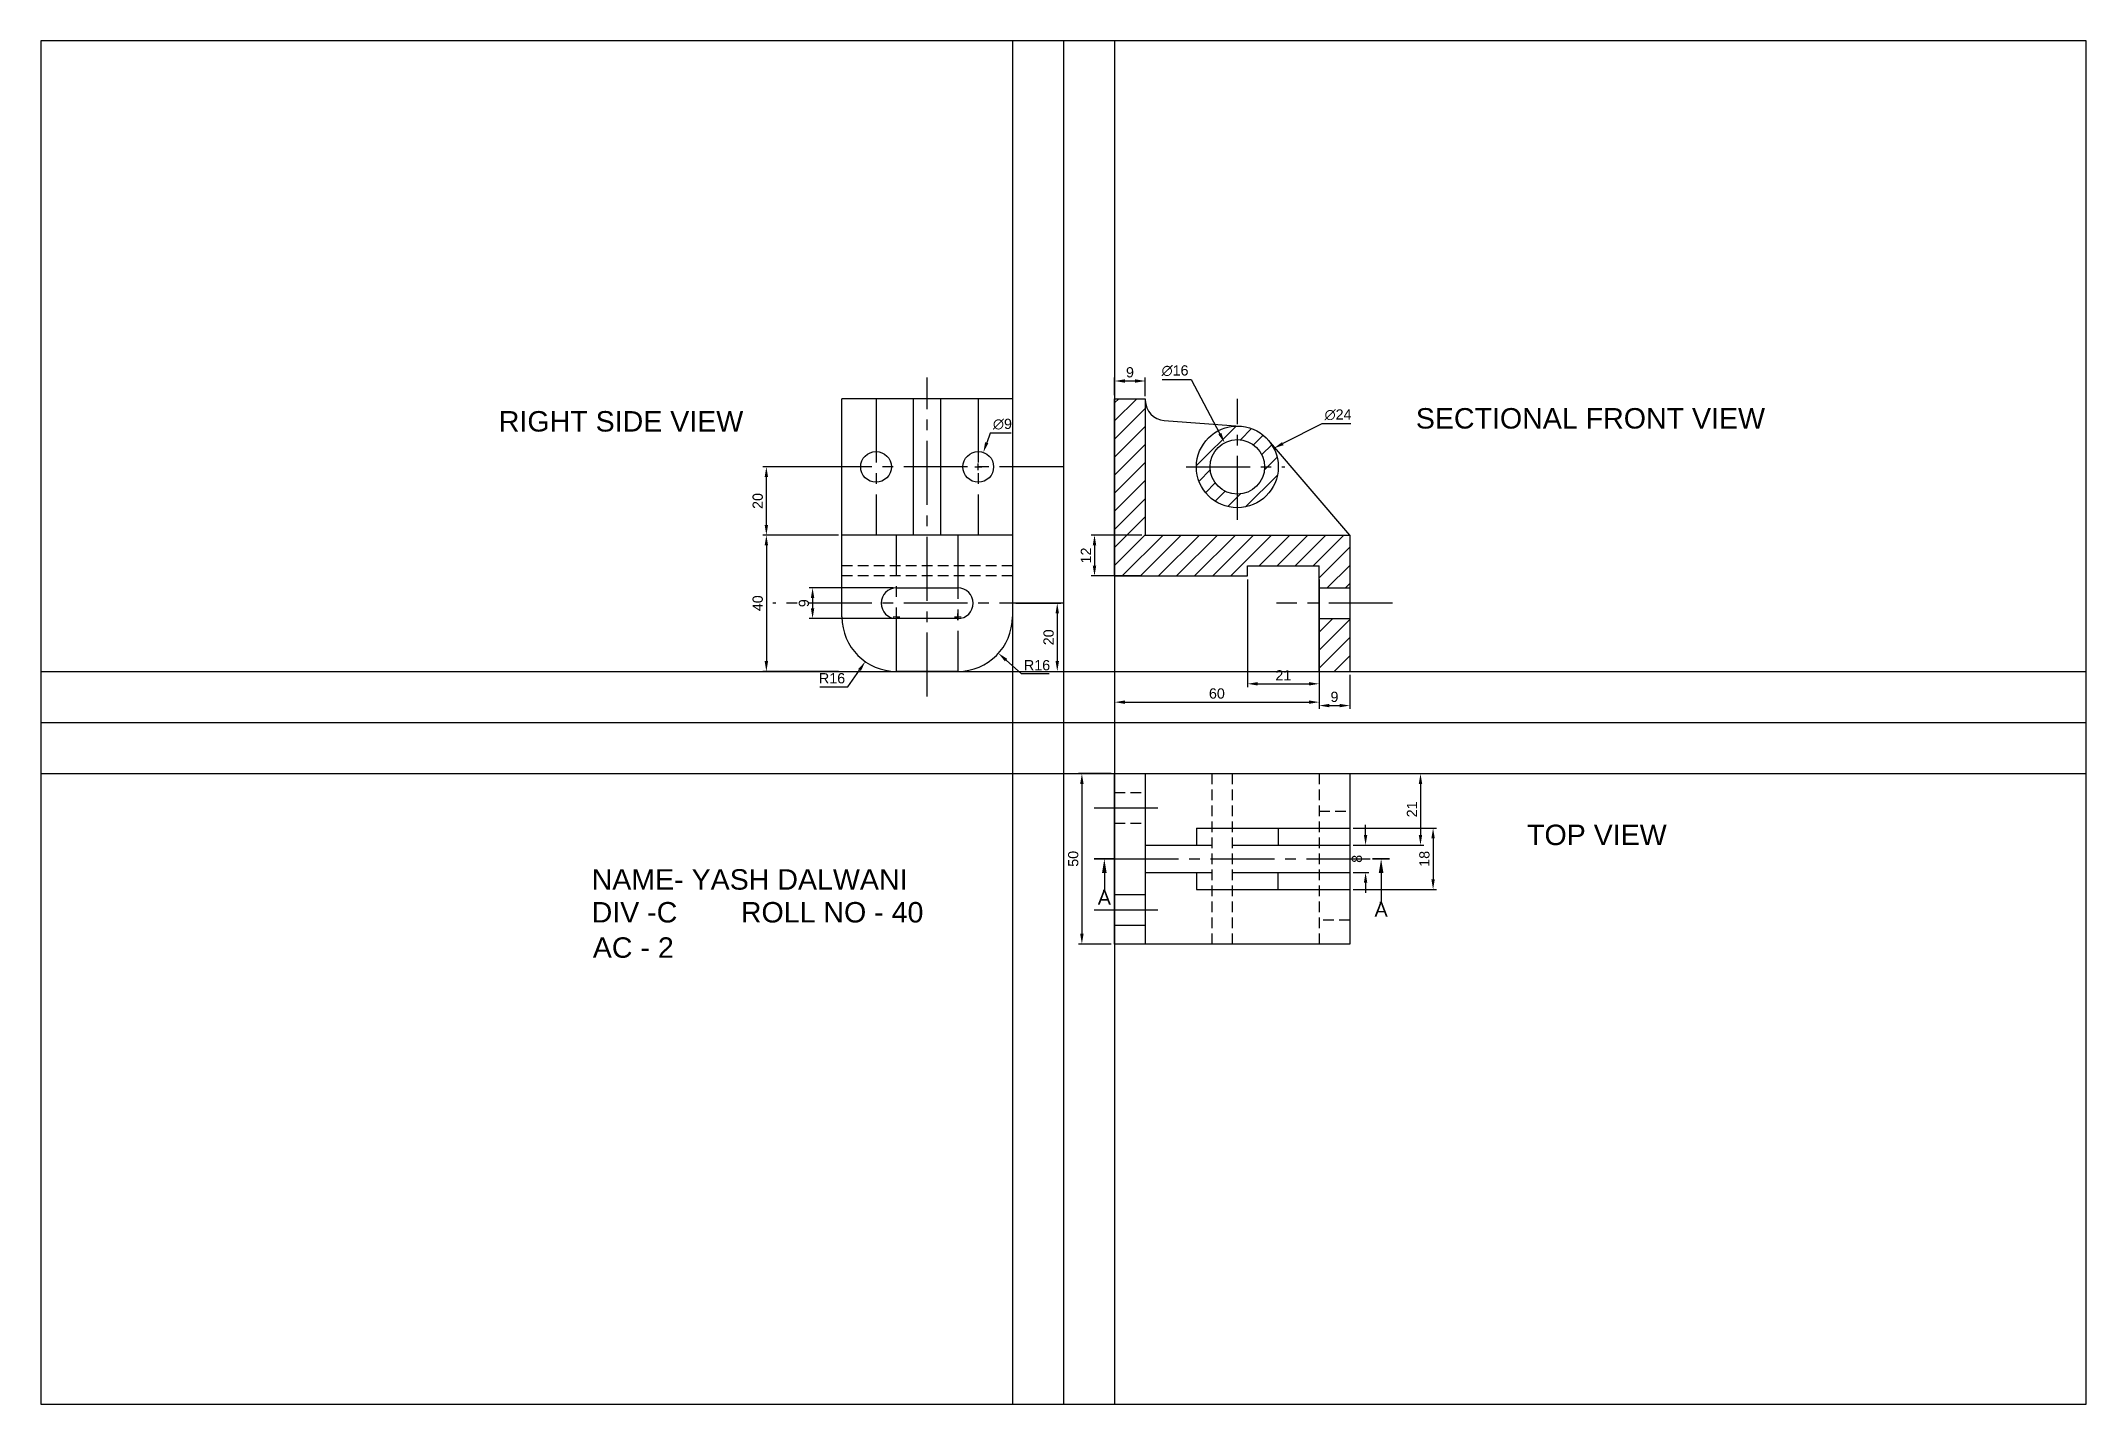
# Model space of a CAD drawing. Header units: millimetres. Extents: x 0 to 600, y 0 to 400.
import ezdxf
from ezdxf import colors
from ezdxf.entities.mleader import LeaderData, LeaderLine
from ezdxf.math import Vec2, Vec3

# ---------------------------------------------------------------- set-up
doc = ezdxf.new("R2010")
doc.units = ezdxf.units.MM
doc.header["$LTSCALE"] = 5
doc.header["$MEASUREMENT"] = 0
doc.linetypes.add('CENTER2', pattern=[1.125, 0.75, -0.125, 0.125, -0.125])
doc.linetypes.add('HIDDEN2', pattern=[0.1875, 0.125, -0.0625])
for name, color, linetype in [('Centre Line', 150, 'CENTER2'), ('Construction', 253, 'Continuous'), ('Dimension', 3, 'Continuous'), ('Hidden', 254, 'HIDDEN2')]:
    doc.layers.add(name, color=color, linetype=linetype)
doc.styles.get("Standard").update_dxf_attribs({"font": 'arial.ttf'})
doc.dimstyles.get("Standard").update_dxf_attribs({"dimtxt": 3, "dimasz": 3, "dimexe": 1, "dimexo": 1, "dimgap": 1, "dimtad": 1, "dimtoh": 1, "dimdec": 0, "dimzin": 0, "dimdsep": 46, "dimtxsty": 'Standard', "dimcen": 1, "dimadec": 0, "dimazin": 0, "dimtfac": 1, "dimtdec": 0, "dimtofl": 0, "dimtmove": 0, "dimatfit": 3, "dimfxl": 1, "dimtolj": 1, "dimtzin": 0, "dimarcsym": 0})

# ---------------------------------------------------------------- blocks, each defined once
blk = doc.blocks.new('*D2')
at = {"layer": 'Defpoints', "color": 0, "ltscale": 5, "transparency": 16777216}
for p in [(276.48, 279.25), (273.52, 270.75)]:
    blk.add_point(p, dxfattribs=at)
at = {"layer": 'Dimension', "color": 0, "lineweight": -2, "ltscale": 5, "transparency": 16777216}
for p, q in [((278.46, 284.91), (277.47, 282.08)), ((284.69, 284.91), (278.46, 284.91)), ((274, 275), (276, 275)), ((275, 274), (275, 276))]:
    blk.add_line(p, q, dxfattribs=at)
at = {"layer": 'Dimension', "color": 0, "ltscale": 5, "transparency": 16777216}
blk.add_solid([(277, 282.25), (277.94, 281.92), (276.48, 279.25)], dxfattribs=at)
at = {"layer": 'Dimension', "color": 0, "ltscale": 5, "transparency": 16777216, "insert": (282.08, 287.53), "char_height": 3, "attachment_point": 5}
blk.add_mtext('\\A1;∅9', dxfattribs=at)
blk = doc.blocks.new('*D3')
at = {"layer": 'Defpoints', "color": 0, "ltscale": 5, "transparency": 16777216}
for p in [(361.68, 280.46), (340.32, 269.54)]:
    blk.add_point(p, dxfattribs=at)
at = {"layer": 'Dimension', "color": 0, "lineweight": -2, "ltscale": 5, "transparency": 16777216}
for p, q in [((375.76, 287.66), (364.35, 281.83)), ((384.31, 287.66), (375.76, 287.66)), ((351, 274), (351, 276)), ((350, 275), (352, 275))]:
    blk.add_line(p, q, dxfattribs=at)
at = {"layer": 'Dimension', "color": 0, "ltscale": 5, "transparency": 16777216}
blk.add_solid([(364.13, 282.27), (364.58, 281.38), (361.68, 280.46)], dxfattribs=at)
at = {"layer": 'Dimension', "color": 0, "ltscale": 5, "transparency": 16777216, "insert": (380.54, 290.28), "char_height": 3, "attachment_point": 5}
blk.add_mtext('\\A1;∅24', dxfattribs=at)
blk = doc.blocks.new('*D4')
at = {"layer": 'Defpoints', "color": 0, "ltscale": 5, "transparency": 16777216}
for p in [(347.27, 282.08), (354.73, 267.92)]:
    blk.add_point(p, dxfattribs=at)
at = {"layer": 'Dimension', "color": 0, "lineweight": -2, "ltscale": 5, "transparency": 16777216}
for p, q in [((328.94, 300.6), (337.5, 300.6)), ((337.5, 300.6), (345.87, 284.73)), ((351, 274), (351, 276)), ((350, 275), (352, 275))]:
    blk.add_line(p, q, dxfattribs=at)
at = {"layer": 'Dimension', "color": 0, "ltscale": 5, "transparency": 16777216}
blk.add_solid([(346.31, 284.96), (345.43, 284.5), (347.27, 282.08)], dxfattribs=at)
at = {"layer": 'Dimension', "color": 0, "ltscale": 5, "transparency": 16777216, "insert": (332.72, 303.22), "char_height": 3, "attachment_point": 5}
blk.add_mtext('\\A1;∅16', dxfattribs=at)
blk = doc.blocks.new('*D5')
at = {"layer": 'Defpoints', "color": 0, "ltscale": 5, "transparency": 16777216}
for p in [(375, 215), (384, 215), (384, 204.97)]:
    blk.add_point(p, dxfattribs=at)
at = {"layer": 'Dimension', "color": 0, "lineweight": -2, "ltscale": 5, "transparency": 16777216}
for p, q in [((375, 214), (375, 203.97)), ((384, 214), (384, 203.97)), ((378, 204.97), (381, 204.97))]:
    blk.add_line(p, q, dxfattribs=at)
at = {"layer": 'Dimension', "color": 0, "ltscale": 5, "transparency": 16777216}
for points in [[(378, 205.47), (378, 204.47), (375, 204.97)], [(381, 205.47), (381, 204.47), (384, 204.97)]]:
    blk.add_solid(points, dxfattribs=at)
at = {"layer": 'Dimension', "color": 0, "ltscale": 5, "transparency": 16777216, "insert": (379.5, 207.5), "char_height": 3, "attachment_point": 5}
blk.add_mtext('\\A1;9', dxfattribs=at)
blk = doc.blocks.new('*D7')
at = {"layer": 'Defpoints', "color": 0, "ltscale": 5, "transparency": 16777216}
for p in [(315, 243), (375, 239.5), (375, 205.97)]:
    blk.add_point(p, dxfattribs=at)
at = {"layer": 'Dimension', "color": 0, "lineweight": -2, "ltscale": 5, "transparency": 16777216}
for p, q in [((315, 242), (315, 204.97)), ((375, 238.5), (375, 204.97)), ((318, 205.97), (372, 205.97))]:
    blk.add_line(p, q, dxfattribs=at)
at = {"layer": 'Dimension', "color": 0, "ltscale": 5, "transparency": 16777216}
for points in [[(318, 206.47), (318, 205.47), (315, 205.97)], [(372, 206.47), (372, 205.47), (375, 205.97)]]:
    blk.add_solid(points, dxfattribs=at)
at = {"layer": 'Dimension', "color": 0, "ltscale": 5, "transparency": 16777216, "insert": (345, 208.5), "char_height": 3, "attachment_point": 5}
blk.add_mtext('\\A1;60', dxfattribs=at)
blk = doc.blocks.new('*D8')
at = {"layer": 'Defpoints', "color": 0, "ltscale": 5, "transparency": 16777216}
for p in [(354, 243), (375, 243), (375, 211.35)]:
    blk.add_point(p, dxfattribs=at)
at = {"layer": 'Dimension', "color": 0, "lineweight": -2, "ltscale": 5, "transparency": 16777216}
for p, q in [((354, 242), (354, 210.35)), ((375, 242), (375, 210.35)), ((357, 211.35), (372, 211.35))]:
    blk.add_line(p, q, dxfattribs=at)
at = {"layer": 'Dimension', "color": 0, "ltscale": 5, "transparency": 16777216}
for points in [[(357, 211.85), (357, 210.85), (354, 211.35)], [(372, 211.85), (372, 210.85), (375, 211.35)]]:
    blk.add_solid(points, dxfattribs=at)
at = {"layer": 'Dimension', "color": 0, "ltscale": 5, "transparency": 16777216, "insert": (364.5, 213.85), "char_height": 3, "attachment_point": 5}
blk.add_mtext('\\A1;21', dxfattribs=at)
blk = doc.blocks.new('*D9')
at = {"layer": 'Defpoints', "color": 0, "ltscale": 5, "transparency": 16777216}
for p in [(269, 231), (280.91, 220.32)]:
    blk.add_point(p, dxfattribs=at)
at = {"layer": 'Dimension', "color": 0, "lineweight": -2, "ltscale": 5, "transparency": 16777216}
for p, q in [((268, 231), (270, 231)), ((269, 230), (269, 232)), ((287.66, 214.27), (283.15, 218.32)), ((295.83, 214.27), (287.66, 214.27))]:
    blk.add_line(p, q, dxfattribs=at)
at = {"layer": 'Dimension', "color": 0, "ltscale": 5, "transparency": 16777216}
blk.add_solid([(283.48, 218.69), (282.81, 217.94), (280.91, 220.32)], dxfattribs=at)
at = {"layer": 'Dimension', "color": 0, "ltscale": 5, "transparency": 16777216, "insert": (292.24, 216.8), "char_height": 3, "attachment_point": 5}
blk.add_mtext('\\A1;R16', dxfattribs=at)
blk = doc.blocks.new('*D10')
at = {"layer": 'Defpoints', "color": 0, "ltscale": 5, "transparency": 16777216}
for p in [(251, 231), (241.86, 217.87)]:
    blk.add_point(p, dxfattribs=at)
at = {"layer": 'Dimension', "color": 0, "lineweight": -2, "ltscale": 5, "transparency": 16777216}
for p, q in [((250, 231), (252, 231)), ((251, 230), (251, 232)), ((228.52, 210.43), (236.69, 210.43)), ((236.69, 210.43), (240.15, 215.4))]:
    blk.add_line(p, q, dxfattribs=at)
at = {"layer": 'Dimension', "color": 0, "ltscale": 5, "transparency": 16777216}
blk.add_solid([(239.74, 215.69), (240.56, 215.12), (241.86, 217.87)], dxfattribs=at)
at = {"layer": 'Dimension', "color": 0, "ltscale": 5, "transparency": 16777216, "insert": (232.1, 212.96), "char_height": 3, "attachment_point": 5}
blk.add_mtext('\\A1;R16', dxfattribs=at)
blk = doc.blocks.new('*D11')
at = {"layer": 'Defpoints', "color": 0, "ltscale": 5, "transparency": 16777216}
for p in [(285, 235), (285, 215), (298.17, 215)]:
    blk.add_point(p, dxfattribs=at)
at = {"layer": 'Dimension', "color": 0, "lineweight": -2, "ltscale": 5, "transparency": 16777216}
for p, q in [((286, 235), (299.17, 235)), ((298.17, 232), (298.17, 218)), ((286, 215), (299.17, 215))]:
    blk.add_line(p, q, dxfattribs=at)
at = {"layer": 'Dimension', "color": 0, "ltscale": 5, "transparency": 16777216}
for points in [[(297.67, 232), (298.67, 232), (298.17, 235)], [(297.67, 218), (298.67, 218), (298.17, 215)]]:
    blk.add_solid(points, dxfattribs=at)
at = {"layer": 'Dimension', "color": 0, "ltscale": 5, "transparency": 16777216, "insert": (295.64, 225), "char_height": 3, "attachment_point": 5, "rotation": 90}
blk.add_mtext('\\A1;20', dxfattribs=at)
blk = doc.blocks.new('*D12')
at = {"layer": 'Defpoints', "color": 0, "ltscale": 5, "transparency": 16777216}
for p in [(251, 239.5), (226.39, 230.5), (251, 230.5)]:
    blk.add_point(p, dxfattribs=at)
at = {"layer": 'Dimension', "color": 0, "lineweight": -2, "ltscale": 5, "transparency": 16777216}
for p, q in [((250, 239.5), (225.39, 239.5)), ((226.39, 236.5), (226.39, 233.5)), ((250, 230.5), (225.39, 230.5))]:
    blk.add_line(p, q, dxfattribs=at)
at = {"layer": 'Dimension', "color": 0, "ltscale": 5, "transparency": 16777216}
for points in [[(225.89, 236.5), (226.89, 236.5), (226.39, 239.5)], [(225.89, 233.5), (226.89, 233.5), (226.39, 230.5)]]:
    blk.add_solid(points, dxfattribs=at)
at = {"layer": 'Dimension', "color": 0, "ltscale": 5, "transparency": 16777216, "insert": (223.86, 235), "char_height": 3, "attachment_point": 5, "rotation": 90}
blk.add_mtext('\\A1;9', dxfattribs=at)
blk = doc.blocks.new('*D13')
at = {"layer": 'Defpoints', "color": 0, "ltscale": 5, "transparency": 16777216}
for p in [(235, 255), (212.83, 215), (235, 215)]:
    blk.add_point(p, dxfattribs=at)
at = {"layer": 'Dimension', "color": 0, "lineweight": -2, "ltscale": 5, "transparency": 16777216}
for p, q in [((234, 255), (211.83, 255)), ((212.83, 252), (212.83, 218)), ((234, 215), (211.83, 215))]:
    blk.add_line(p, q, dxfattribs=at)
at = {"layer": 'Dimension', "color": 0, "ltscale": 5, "transparency": 16777216}
for points in [[(212.33, 252), (213.33, 252), (212.83, 255)], [(212.33, 218), (213.33, 218), (212.83, 215)]]:
    blk.add_solid(points, dxfattribs=at)
at = {"layer": 'Dimension', "color": 0, "ltscale": 5, "transparency": 16777216, "insert": (210.3, 235), "char_height": 3, "attachment_point": 5, "rotation": 90}
blk.add_mtext('\\A1;40', dxfattribs=at)
blk = doc.blocks.new('*D14')
at = {"layer": 'Defpoints', "color": 0, "ltscale": 5, "transparency": 16777216}
for p in [(212.83, 275), (235, 275), (235, 255)]:
    blk.add_point(p, dxfattribs=at)
at = {"layer": 'Dimension', "color": 0, "lineweight": -2, "ltscale": 5, "transparency": 16777216}
for p, q in [((234, 275), (211.83, 275)), ((212.83, 258), (212.83, 272)), ((234, 255), (211.83, 255))]:
    blk.add_line(p, q, dxfattribs=at)
at = {"layer": 'Dimension', "color": 0, "ltscale": 5, "transparency": 16777216}
for points in [[(212.33, 272), (213.33, 272), (212.83, 275)], [(212.33, 258), (213.33, 258), (212.83, 255)]]:
    blk.add_solid(points, dxfattribs=at)
at = {"layer": 'Dimension', "color": 0, "ltscale": 5, "transparency": 16777216, "insert": (210.3, 265), "char_height": 3, "attachment_point": 5, "rotation": 90}
blk.add_mtext('\\A1;20', dxfattribs=at)
blk = doc.blocks.new('*D16')
at = {"layer": 'Defpoints', "color": 0, "ltscale": 5, "transparency": 16777216}
for p in [(324, 255), (309.09, 243), (324, 243)]:
    blk.add_point(p, dxfattribs=at)
at = {"layer": 'Dimension', "color": 0, "lineweight": -2, "ltscale": 5, "transparency": 16777216}
for p, q in [((323, 255), (308.09, 255)), ((309.09, 252), (309.09, 246)), ((323, 243), (308.09, 243))]:
    blk.add_line(p, q, dxfattribs=at)
at = {"layer": 'Dimension', "color": 0, "ltscale": 5, "transparency": 16777216}
for points in [[(308.59, 252), (309.59, 252), (309.09, 255)], [(308.59, 246), (309.59, 246), (309.09, 243)]]:
    blk.add_solid(points, dxfattribs=at)
at = {"layer": 'Dimension', "color": 0, "ltscale": 5, "transparency": 16777216, "insert": (306.58, 249), "char_height": 3, "attachment_point": 5, "rotation": 90}
blk.add_mtext('\\A1;12', dxfattribs=at)
blk = doc.blocks.new('*D17')
at = {"layer": 'Defpoints', "color": 0, "ltscale": 5, "transparency": 16777216}
for p in [(324, 300.21), (315, 295), (324, 294.79)]:
    blk.add_point(p, dxfattribs=at)
at = {"layer": 'Dimension', "color": 0, "lineweight": -2, "ltscale": 5, "transparency": 16777216}
for p, q in [((315, 296), (315, 301.21)), ((318, 300.21), (321, 300.21)), ((324, 295.79), (324, 301.21))]:
    blk.add_line(p, q, dxfattribs=at)
at = {"layer": 'Dimension', "color": 0, "ltscale": 5, "transparency": 16777216}
for points in [[(318, 300.71), (318, 299.71), (315, 300.21)], [(321, 300.71), (321, 299.71), (324, 300.21)]]:
    blk.add_solid(points, dxfattribs=at)
at = {"layer": 'Dimension', "color": 0, "ltscale": 5, "transparency": 16777216, "insert": (319.5, 302.74), "char_height": 3, "attachment_point": 5}
blk.add_mtext('\\A1;9', dxfattribs=at)
blk = doc.blocks.new('*D19')
at = {"layer": 'Defpoints', "color": 0, "ltscale": 5, "transparency": 16777216}
for p in [(315, 185), (305.39, 135), (315, 135)]:
    blk.add_point(p, dxfattribs=at)
at = {"layer": 'Dimension', "color": 0, "lineweight": -2, "ltscale": 5, "transparency": 16777216}
for p, q in [((314, 185), (304.39, 185)), ((305.39, 182), (305.39, 138)), ((314, 135), (304.39, 135))]:
    blk.add_line(p, q, dxfattribs=at)
at = {"layer": 'Dimension', "color": 0, "ltscale": 5, "transparency": 16777216}
for points in [[(304.89, 182), (305.89, 182), (305.39, 185)], [(304.89, 138), (305.89, 138), (305.39, 135)]]:
    blk.add_solid(points, dxfattribs=at)
at = {"layer": 'Dimension', "color": 0, "ltscale": 5, "transparency": 16777216, "insert": (302.86, 160), "char_height": 3, "attachment_point": 5, "rotation": 90}
blk.add_mtext('\\A1;50', dxfattribs=at)
blk = doc.blocks.new('*D20')
at = {"layer": 'Defpoints', "color": 0, "ltscale": 5, "transparency": 16777216}
for p in [(384, 164), (384, 156), (388.62, 156)]:
    blk.add_point(p, dxfattribs=at)
at = {"layer": 'Dimension', "color": 0, "lineweight": -2, "ltscale": 5, "transparency": 16777216}
for p, q in [((388.62, 167), (388.62, 170)), ((385, 164), (389.62, 164)), ((385, 156), (389.62, 156)), ((388.62, 153), (388.62, 150))]:
    blk.add_line(p, q, dxfattribs=at)
at = {"layer": 'Dimension', "color": 0, "ltscale": 5, "transparency": 16777216}
for points in [[(388.12, 167), (389.12, 167), (388.62, 164)], [(388.12, 153), (389.12, 153), (388.62, 156)]]:
    blk.add_solid(points, dxfattribs=at)
at = {"layer": 'Dimension', "color": 0, "ltscale": 5, "transparency": 16777216, "insert": (386.09, 160), "char_height": 3, "attachment_point": 5, "rotation": 90}
blk.add_mtext('\\A1;8', dxfattribs=at)
blk = doc.blocks.new('*D22')
at = {"layer": 'Defpoints', "color": 0, "ltscale": 5, "transparency": 16777216}
for p in [(384, 185), (384, 164), (404.73, 164)]:
    blk.add_point(p, dxfattribs=at)
at = {"layer": 'Dimension', "color": 0, "lineweight": -2, "ltscale": 5, "transparency": 16777216}
for p, q in [((385, 185), (405.73, 185)), ((404.73, 182), (404.73, 167)), ((385, 164), (405.73, 164))]:
    blk.add_line(p, q, dxfattribs=at)
at = {"layer": 'Dimension', "color": 0, "ltscale": 5, "transparency": 16777216}
for points in [[(404.23, 182), (405.23, 182), (404.73, 185)], [(404.23, 167), (405.23, 167), (404.73, 164)]]:
    blk.add_solid(points, dxfattribs=at)
at = {"layer": 'Dimension', "color": 0, "ltscale": 5, "transparency": 16777216, "insert": (402.23, 174.5), "char_height": 3, "attachment_point": 5, "rotation": 90}
blk.add_mtext('\\A1;21', dxfattribs=at)
blk = doc.blocks.new('*D23')
at = {"layer": 'Defpoints', "color": 0, "ltscale": 5, "transparency": 16777216}
for p in [(384, 169), (384, 151), (408.42, 151)]:
    blk.add_point(p, dxfattribs=at)
at = {"layer": 'Dimension', "color": 0, "lineweight": -2, "ltscale": 5, "transparency": 16777216}
for p, q in [((385, 169), (409.42, 169)), ((408.42, 166), (408.42, 154)), ((385, 151), (409.42, 151))]:
    blk.add_line(p, q, dxfattribs=at)
at = {"layer": 'Dimension', "color": 0, "ltscale": 5, "transparency": 16777216}
for points in [[(407.92, 166), (408.92, 166), (408.42, 169)], [(407.92, 154), (408.92, 154), (408.42, 151)]]:
    blk.add_solid(points, dxfattribs=at)
at = {"layer": 'Dimension', "color": 0, "ltscale": 5, "transparency": 16777216, "insert": (405.89, 160), "char_height": 3, "attachment_point": 5, "rotation": 90}
blk.add_mtext('\\A1;18', dxfattribs=at)

msp = doc.modelspace()

# ---------------------------------------------------------------- hatches: boundary and pattern name
at = {"ltscale": 5}
h = msp.add_hatch(dxfattribs=at)
h.set_pattern_fill('ANSI31', color=256, scale=30)
h.paths.add_polyline_path([(384, 255), (324, 255), (324, 295), (315, 295), (315, 243), (351, 243), (354, 243), (354, 246), (375, 246), (375, 239.5), (384, 239.5)])
h.paths.add_polyline_path([(384, 230.5), (375, 230.5), (375, 215), (384, 215)])
h.paths.add_polyline_path([(363, 275), (359, 275, -0.414214), (351, 267), (351, 263, 0.414214)], flags=17)
h.paths.add_polyline_path([(351, 287), (351, 283, -0.414214), (359, 275), (363, 275, 0.414214)], flags=17)
h.paths.add_polyline_path([(351, 283), (351, 287, 0.414214), (339, 275), (343, 275, -0.414214)], flags=17)
h.paths.add_polyline_path([(343, 275), (339, 275, 0.414214), (351, 263), (351, 267, -0.414214)], flags=17)

# ---------------------------------------------------------------- linework, layer by layer
for p, q in [((300, 400), (300, 0)), ((0, 200), (600, 200))]:
    msp.add_line(p, q)
for p, q in [((235, 231), (235, 295)), ((285, 295), (235, 295)), ((256, 255), (256, 295)), ((264, 255), (264, 295)), ((285, 295), (285, 231)), ((315, 243), (315, 295)), ((315, 295), (324, 295)), ((324, 295), (324, 255)), ((324, 295), (324, 294.58)), ((329.56, 288.59), (351.87, 286.97)), ((384, 255), (360.1, 282.82)), ((285, 255), (235, 255)), ((324, 255), (384, 255)), ((384, 255), (384, 215)), ((354, 243), (354, 246)), ((354, 246), (375, 246)), ((375, 215), (375, 246)), ((315, 243), (351, 243)), ((351, 243), (354, 243)), ((354, 243), (354, 243)), ((251, 239.5), (269, 239.5)), ((375, 239.5), (384, 239.5)), ((269, 230.5), (251, 230.5)), ((375, 230.5), (384, 230.5)), ((269, 215), (251, 215)), ((375, 215), (384, 215)), ((315, 185), (384, 185)), ((315, 135), (315, 185)), ((324, 185), (324, 135)), ((384, 185), (384, 135)), ((339, 169), (339, 164)), ((339, 169), (363, 169)), ((363, 169), (363, 164)), ((324, 164), (343.5, 164)), ((349.5, 164), (384, 164)), ((324, 156), (343.5, 156)), ((339, 156), (339, 151)), ((349.5, 156), (384, 156)), ((363, 151), (363, 156)), ((339, 151), (363, 151)), ((315, 149.5), (324, 149.5)), ((315, 140.5), (324, 140.5)), ((384, 135), (315, 135))]:
    msp.add_line(p, q, dxfattribs=at)
at = {"lineweight": 35, "ltscale": 5}
for p, q in [((315, 160), (308.96, 160)), ((390.68, 160), (395.68, 160))]:
    msp.add_line(p, q, dxfattribs=at)
msp.add_lwpolyline([(0, 0), (600, 0), (600, 400), (0, 400)], close=True)
at = {"ltscale": 5}
for centre, radius in [((351, 275), 12), ((351, 275), 8), ((245, 275), 4.5), ((275, 275), 4.5)]:
    msp.add_circle(centre, radius, dxfattribs=at)
for centre, radius, start, end in [((330, 294.58), 6, 180, 265.83081), ((251, 235), 4.5, 90, 270), ((269, 235), 4.5, 270, 90), ((251, 231), 16, 180, 270), ((269, 231), 16, 270, 0)]:
    msp.add_arc(centre, radius, start, end, dxfattribs=at)
at = {"layer": 'Centre Line', "ltscale": 5}
for p, q in [((260, 207.61), (260, 301.27)), ((245, 295), (245, 255)), ((275, 295), (275, 255)), ((351, 259.45), (351, 295)), ((300, 275), (214.76, 275)), ((335.97, 275), (364.98, 275)), ((251, 215), (251, 255)), ((269, 255), (269, 215)), ((300, 235), (214.76, 235)), ((396.55, 235), (362.51, 235)), ((308.96, 175), (328.02, 175)), ((315, 160), (390.68, 160)), ((308.96, 145), (328.02, 145))]:
    msp.add_line(p, q, dxfattribs=at)
at = {"layer": 'Construction'}
for p, q in [((285, 400), (285, 0)), ((315, 400), (315, 0)), ((0, 215), (600, 215)), ((0, 185), (600, 185))]:
    msp.add_line(p, q, dxfattribs=at)
at = {"layer": 'Construction', "ltscale": 5}
for p, q in [((363, 169), (384, 169)), ((363, 151), (384, 151))]:
    msp.add_line(p, q, dxfattribs=at)
at = {"layer": 'Hidden', "ltscale": 5}
for p, q in [((285, 246), (235, 246)), ((285, 243), (235, 243)), ((343.5, 185), (343.5, 135)), ((349.5, 185), (349.5, 135)), ((375, 185), (375, 135)), ((315, 179.5), (324, 179.5)), ((375, 174), (384, 174)), ((315, 170.5), (324, 170.5)), ((384, 142), (375, 142))]:
    msp.add_line(p, q, dxfattribs=at)

# ---------------------------------------------------------------- texts
at = {"ltscale": 5}
for s, p in [('RIGHT SIDE VIEW', (134.34, 285.37)), ('SECTIONAL FRONT VIEW', (403.36, 286.25)), ('TOP VIEW', (435.99, 164.03)), ('NAME- YASH DALWANI', (161.57, 150.95)), ('DIV -C        ROLL NO - 40', (161.57, 141.32)), ('AC - 2', (161.91, 130.96))]:
    msp.add_text(s, height=6, dxfattribs=at).set_placement(p)

# ---------------------------------------------------------------- dimensions: what is measured, and where the dimension line sits
at = {"layer": 'Dimension', "ltscale": 5}
for base, p1, p2, picture, middle in [((324, 300.21), (315, 295), (324, 294.79), '*D17', (319.5, 302.74)), ((375, 205.97), (315, 243), (375, 239.5), '*D7', (345, 208.5)), ((375, 211.35), (354, 243), (375, 243), '*D8', (364.5, 213.85)), ((384, 204.97), (375, 215), (384, 215), '*D5', (379.5, 207.5))]:
    dim = msp.add_linear_dim(base=base, p1=p1, p2=p2, dimstyle='Standard', dxfattribs=at)
    dim.commit()
    dim.dimension.update_dxf_attribs({"geometry": picture, "text_midpoint": middle})
for p1, p2, picture, middle in [((354.73, 267.92), (347.27, 282.08), '*D4', (332.72, 300.6)), ((340.32, 269.54), (361.68, 280.46), '*D3', (380.54, 287.66))]:
    dim = msp.add_diameter_dim_2p(p1=p1, p2=p2, dimstyle='Standard', dxfattribs=at)
    dim.commit()
    dim.dimension.update_dxf_attribs({"geometry": picture, "text_midpoint": middle, "dimtype": 163})
dim = msp.add_diameter_dim_2p(p1=(273.52, 270.75), p2=(276.48, 279.25), dimstyle='Standard', dxfattribs=at)
dim.commit()
dim.dimension.update_dxf_attribs({"geometry": '*D2', "text_midpoint": (282.08, 287.53)})
for base, p1, p2, picture, middle in [((212.83, 275), (235, 255), (235, 275), '*D14', (210.3, 265)), ((212.83, 215), (235, 255), (235, 215), '*D13', (210.3, 235)), ((309.09, 243), (324, 255), (324, 243), '*D16', (306.58, 249)), ((226.39, 230.5), (251, 239.5), (251, 230.5), '*D12', (223.86, 235)), ((298.17, 215), (285, 235), (285, 215), '*D11', (295.64, 225)), ((305.39, 135), (315, 185), (315, 135), '*D19', (302.86, 160)), ((404.73, 164), (384, 185), (384, 164), '*D22', (402.23, 174.5)), ((388.62, 156), (384, 164), (384, 156), '*D20', (386.09, 160)), ((408.42, 151), (384, 169), (384, 151), '*D23', (405.89, 160))]:
    dim = msp.add_linear_dim(base=base, p1=p1, p2=p2, angle=90, dimstyle='Standard', dxfattribs=at)
    dim.commit()
    dim.dimension.update_dxf_attribs({"geometry": picture, "text_midpoint": middle})
for center, mpoint, picture, middle in [((251, 231), (241.86, 217.87), '*D10', (232.1, 212.96)), ((269, 231), (280.91, 220.32), '*D9', (292.24, 216.8))]:
    dim = msp.add_radius_dim(center=center, mpoint=mpoint, dimstyle='Standard', dxfattribs=at)
    dim.commit()
    dim.dimension.update_dxf_attribs({"geometry": picture, "text_midpoint": middle})

# ---------------------------------------------------------------- leaders
at = {"ltscale": 5}
ml = msp.add_multileader_mtext('Standard', dxfattribs=at)
ml.set_content('A', color=256)
ml.set_leader_properties()
ml.build(insert=Vec2(0, 0))
ml.multileader.update_dxf_attribs({"text_attachment_direction": 1, "dogleg_length": 0.36, "arrow_head_size": 4.18})
ctx = ml.context
ctx.base_point, ctx.char_height, ctx.arrow_head_size, ctx.landing_gap_size, ctx.plane_origin = Vec3(311.98, 146.52), 4.18, 4.18, 0, Vec3(311.98, 160)
ctx.text_align_type = 1
notes = []
notes.append((ctx, [(0, (1, 1, 0), (311.98, 150.7), (-1, 0), 0.36, [(0, [(311.98, 160)], 0, [])])]))
ctx.mtext.insert, ctx.mtext.alignment, ctx.mtext.flow_direction = Vec3(311.98, 150.7), 2, 5
ml = msp.add_multileader_mtext('Standard', dxfattribs=at)
ml.set_content('A', color=256)
ml.set_leader_properties()
ml.build(insert=Vec2(0, 0))
ml.multileader.update_dxf_attribs({"text_attachment_direction": 1, "dogleg_length": 0.36, "arrow_head_size": 4.18})
ctx = ml.context
ctx.base_point, ctx.char_height, ctx.arrow_head_size, ctx.landing_gap_size, ctx.plane_origin = Vec3(393.18, 143.03), 4.18, 4.18, 0, Vec3(393.18, 160)
ctx.text_align_type = 1
notes.append((ctx, [(0, (1, 1, 0), (393.18, 147.21), (-1, 0), 0.36, [(0, [(393.18, 160)], 0, [])])]))
ctx.mtext.insert, ctx.mtext.alignment, ctx.mtext.flow_direction = Vec3(393.18, 147.21), 2, 5
for ctx, leaders in notes:
    for number, flags, end, landing, length, lines in leaders:
        leader = LeaderData()
        leader.index, (leader.has_last_leader_line, leader.has_dogleg_vector, leader.attachment_direction) = number, flags
        leader.last_leader_point, leader.dogleg_vector, leader.dogleg_length = Vec3(end), Vec3(landing), length
        for number, points, colour, breaks in lines:
            line = LeaderLine()
            line.index, line.vertices, line.color, line.breaks = number, Vec3.list(points), colors.encode_raw_color(colour), breaks
            leader.lines.append(line)
        ctx.leaders.append(leader)

doc.saveas('drawing.dxf')
